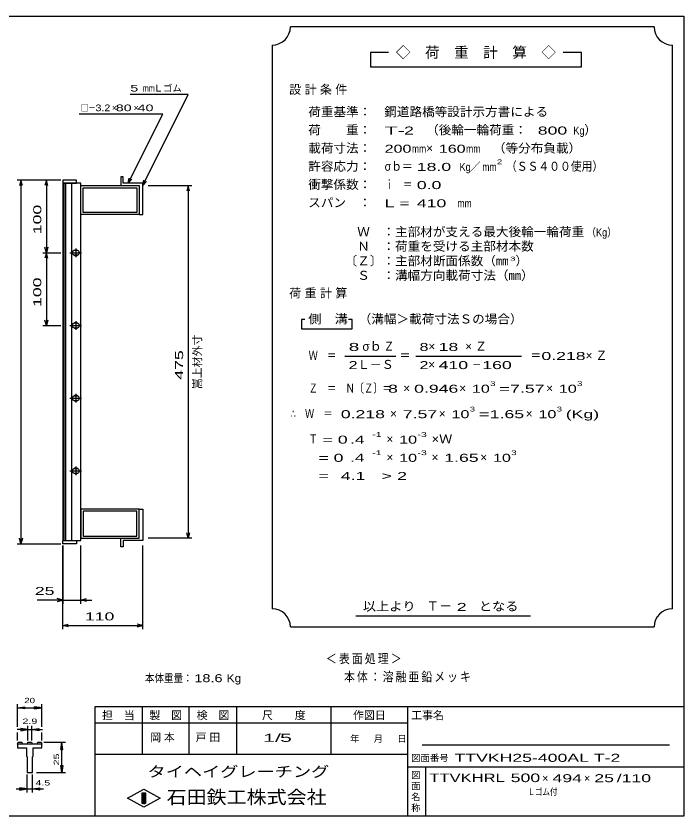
# Model space of a CAD drawing. Units: millimetres, scale not verified. Extents: x -910 to 866, y -641 to 527.
# Drawn here: x -53 to 866, y -573 to 527 of the extents above; entities that cross this region are included whole.
import ezdxf
from ezdxf.enums import TextEntityAlignment as Align

# ---------------------------------------------------------------- set-up
doc = ezdxf.new("R2010")
doc.units = ezdxf.units.MM
doc.header["$LTSCALE"] = 5
for name, color, linetype, lineweight in [('0_2', 150, 'Continuous', 25), ('16', 3, 'Continuous', 25), ('22', 2, 'Continuous', 25), ('32', 4, 'Continuous', 25)]:
    doc.layers.add(name, color=color, linetype=linetype, lineweight=lineweight)
doc.styles.add('ベクトル', font='')
doc.styles.get('ベクトル').set_extended_font_data('ベクトル')

msp = doc.modelspace()

# ---------------------------------------------------------------- linework, layer by layer
at = {"layer": '0_2'}
for p, q in [((-864.5, 526.75), (865.5, 526.75)), ((865.5, 526.75), (865.5, -573.25)), ((865.5, -423.25), (55.5, -423.25)), ((55.5, -423.25), (55.5, -573.25)), ((120.5, -423.25), (120.5, -488.25)), ((185.5, -488.25), (185.5, -423.25)), ((250.5, -423.25), (250.5, -488.25)), ((380.5, -488.25), (380.5, -423.25)), ((485.5, -423.25), (485.5, -573.25)), ((485.5, -445.75), (55.5, -445.75)), ((845.5, -475.75), (505.5, -475.75)), ((55.5, -488.25), (485.5, -488.25)), ((485.5, -505.75), (865.5, -505.75)), ((510.5, -573.25), (510.5, -505.75)), ((100.5, -548.75), (123, -536.25)), ((123, -536.25), (145.5, -548.75)), ((123, -561.25), (100.5, -548.75)), ((120.5, -541.25), (125.5, -541.25)), ((120.5, -556.25), (120.5, -541.25)), ((120.5, -541.25), (121.5, -541.25)), ((121.5, -541.25), (121.5, -556.25)), ((122.5, -556.25), (122.5, -541.25)), ((122.5, -541.25), (123.5, -541.25)), ((145.5, -548.75), (123, -561.25)), ((123.5, -541.25), (123.5, -556.25)), ((124.5, -556.25), (124.5, -541.25)), ((124.5, -541.25), (125.5, -541.25)), ((125.5, -541.25), (125.5, -556.25)), ((125.5, -541.25), (125.5, -556.25)), ((125.5, -556.25), (120.5, -556.25)), ((121.5, -556.25), (122.5, -556.25)), ((123.5, -556.25), (124.5, -556.25)), ((865.5, -573.25), (-864.5, -573.25))]:
    msp.add_line(p, q, dxfattribs=at)
at = {"layer": '16'}
for p, q in [((30.5, 301.199), (11.5, 301.199)), ((11.5, 301.199), (11.5, 296.699)), ((30.5, 296.699), (30.5, 301.199)), ((94.5, 305.699), (91.5, 305.699)), ((91.5, 305.699), (91.5, 293.699)), ((94.5, 296.699), (94.5, 305.699)), ((11.5, 296.699), (30.5, 296.699)), ((11.5, 296.699), (11.5, -194.301)), ((36.5, 296.699), (11.5, 296.699)), ((13, 296.699), (13, -194.301)), ((16, -194.301), (16, 296.699)), ((23.5, 296.699), (23.5, -194.301)), ((36.5, -194.301), (36.5, 296.699)), ((36.5, 293.699), (116.5, 293.699)), ((36.5, 253.699), (36.5, 293.699)), ((39.5, 290.699), (113.5, 290.699)), ((39.5, 256.699), (39.5, 290.699)), ((91.5, 293.699), (116.5, 293.699)), ((121.5, 296.699), (94.5, 296.699)), ((113.5, 290.699), (113.5, 256.699)), ((116.5, 293.699), (116.5, 253.699)), ((116.5, 293.699), (116.5, 253.699)), ((121.5, 253.699), (121.5, 296.699)), ((116.5, 253.699), (36.5, 253.699)), ((113.5, 256.699), (39.5, 256.699)), ((116.5, 253.699), (121.5, 253.699)), ((21.5, 201.199), (37.5, 201.199)), ((31.5, 204.199), (27.5, 204.199)), ((27.5, 198.199), (31.5, 198.199)), ((29.5, 207.199), (29.5, 195.199)), ((21.5, 101.199), (37.5, 101.199)), ((31.5, 104.199), (27.5, 104.199)), ((29.5, 107.199), (29.5, 95.199)), ((27.5, 98.199), (31.5, 98.199)), ((21.5, 1.199), (37.5, 1.199)), ((31.5, 4.199), (27.5, 4.199)), ((29.5, 7.199), (29.5, -4.801)), ((27.5, -1.801), (31.5, -1.801)), ((21.5, -98.801), (37.5, -98.801)), ((31.5, -95.801), (27.5, -95.801)), ((29.5, -92.801), (29.5, -104.801)), ((27.5, -101.801), (31.5, -101.801)), ((116.5, -151.301), (36.5, -151.301)), ((36.5, -151.301), (36.5, -191.301)), ((116.5, -191.301), (116.5, -151.301)), ((116.5, -151.301), (121.5, -151.301)), ((116.5, -191.301), (116.5, -151.301)), ((121.5, -151.301), (121.5, -194.301)), ((113.5, -154.301), (39.5, -154.301)), ((39.5, -154.301), (39.5, -188.301)), ((113.5, -188.301), (113.5, -154.301)), ((11.5, -194.301), (30.5, -194.301)), ((11.5, -198.801), (11.5, -194.301)), ((11.5, -194.301), (36.5, -194.301)), ((30.5, -194.301), (30.5, -198.801)), ((36.5, -191.301), (116.5, -191.301)), ((39.5, -188.301), (113.5, -188.301)), ((91.5, -203.301), (91.5, -191.301)), ((91.5, -191.301), (116.5, -191.301)), ((121.5, -194.301), (94.5, -194.301)), ((94.5, -194.301), (94.5, -203.301)), ((30.5, -198.801), (11.5, -198.801)), ((94.5, -203.301), (91.5, -203.301))]:
    msp.add_line(p, q, dxfattribs=at)
for centre, radius, start, end in [((27.5, 201.199), 3, 90, 270), ((29.5, 201.199), 4, 46.6, 133.4), ((29.5, 201.199), 4, 226.6, 313.4), ((31.5, 201.199), 3, 270, 90), ((27.5, 101.199), 3, 90, 270), ((29.5, 101.199), 4, 46.6, 133.4), ((31.5, 101.199), 3, 270, 90), ((29.5, 101.199), 4, 226.6, 313.4), ((27.5, 1.199), 3, 90, 270), ((29.5, 1.199), 4, 46.6, 133.4), ((31.5, 1.199), 3, 270, 90), ((29.5, 1.199), 4, 226.6, 313.4), ((27.5, -98.801), 3, 90, 270), ((29.5, -98.801), 4, 46.6, 133.4), ((31.5, -98.801), 3, 270, 90), ((29.5, -98.801), 4, 226.6, 313.4)]:
    msp.add_arc(centre, radius, start, end, dxfattribs=at)
at = {"layer": '22', "color": 4}
for p, q in [((824.5, 511.75), (324.5, 511.75)), ((299.5, 486.75), (299.5, -288.25)), ((849.5, -288.25), (849.5, 486.75)), ((459.5, 476.75), (434.5, 476.75)), ((434.5, 476.75), (434.5, 456.75)), ((724.5, 476.75), (699.5, 476.75)), ((724.5, 456.75), (724.5, 476.75)), ((434.5, 456.75), (724.5, 456.75)), ((184, 418.699), (104, 418.699)), ((121.5, 293.699), (184, 418.699)), ((149, 391.699), (34, 391.699)), ((101.5, 296.699), (149, 391.699)), ((9, 301.199), (-51, 301.199)), ((-46, 301.199), (-48, 293.699)), ((-44, 293.699), (-46, 301.199)), ((-46, 301.199), (-46, -198.801)), ((9, 301.199), (-16, 301.199)), ((-11, 301.199), (-13, 293.699)), ((-9, 293.699), (-11, 301.199)), ((-11, 301.199), (-11, 201.199)), ((101.5, 296.699), (103, 303.999)), ((101.5, 296.699), (106.5, 302.199)), ((121.5, 293.699), (123, 300.999)), ((121.5, 293.699), (126.5, 299.199)), ((129, 293.699), (189, 293.699)), ((184, 293.699), (182, 286.199)), ((186, 286.199), (184, 293.699)), ((184, 293.699), (184, -191.301)), ((-16, 201.199), (9, 201.199)), ((-11, 201.199), (-13, 208.699)), ((-11, 201.199), (-13, 193.699)), ((-9, 208.699), (-11, 201.199)), ((-9, 193.699), (-11, 201.199)), ((-11, 201.199), (-11, 101.199)), ((-16, 101.199), (9, 101.199)), ((-11, 101.199), (-13, 108.699)), ((-9, 108.699), (-11, 101.199)), ((344.5, 109.25), (339.5, 109.25)), ((339.5, 109.25), (339.5, 96.75)), ((409.5, 109.25), (404.5, 109.25)), ((409.5, 96.75), (409.5, 109.25)), ((339.5, 96.75), (409.5, 96.75)), ((399.5, 59.25), (469.5, 59.25)), ((497, 59.25), (642, 59.25)), ((184, -191.301), (182, -183.801)), ((186, -183.801), (184, -191.301)), ((-46, -198.801), (-48, -191.301)), ((-44, -191.301), (-46, -198.801)), ((189, -191.301), (129, -191.301)), ((-51, -198.801), (9, -198.801)), ((11.5, -201.301), (11.5, -281.301)), ((11.5, -316.301), (11.5, -201.301)), ((36.5, -281.301), (36.5, -201.301)), ((121.5, -316.301), (121.5, -201.301)), ((11.5, -276.301), (4, -274.301)), ((36.5, -276.301), (44, -274.301)), ((11.5, -276.301), (-23.5, -276.301)), ((4, -278.301), (11.5, -276.301)), ((11.5, -276.301), (36.5, -276.301)), ((44, -278.301), (36.5, -276.301)), ((36.5, -276.301), (51.5, -276.301)), ((414.5, -298.25), (654.5, -298.25)), ((11.5, -311.301), (19, -309.301)), ((19, -313.301), (11.5, -311.301)), ((11.5, -311.301), (121.5, -311.301)), ((121.5, -311.301), (114, -309.301)), ((114, -313.301), (121.5, -311.301)), ((324.5, -313.25), (824.5, -313.25))]:
    msp.add_line(p, q, dxfattribs=at)
for centre, start, end in [((299.5, 511.75), 270, 0), ((849.5, 511.75), 180, 270), ((299.5, -313.25), 0, 90), ((849.5, -313.25), 90, 180)]:
    msp.add_arc(centre, 25, start, end, dxfattribs=at)
at = {"layer": '32'}
for p, q in [((-50.5, -450.435), (-50.5, -419.435)), ((-50.5, -424.435), (-40.5, -422.935)), ((-40.5, -425.935), (-50.5, -424.435)), ((-50.5, -424.435), (-17.167, -424.435)), ((-40.5, -425.935), (-40.5, -422.935)), ((-17.167, -424.435), (-27.167, -422.935)), ((-27.167, -425.935), (-27.167, -422.935)), ((-27.167, -425.935), (-17.167, -424.435)), ((-17.167, -450.435), (-17.167, -419.435)), ((-36.25, -469.435), (-36.25, -449.435)), ((-31.417, -449.435), (-31.417, -469.435)), ((-36.25, -454.435), (-51.25, -454.435)), ((-50.5, -469.435), (-50.5, -458.435)), ((-36.25, -454.435), (-46.25, -452.935)), ((-46.25, -452.935), (-46.25, -455.935)), ((-46.25, -455.935), (-36.25, -454.435)), ((-36.25, -454.435), (-31.417, -454.435)), ((-31.417, -454.435), (-21.417, -452.935)), ((-21.417, -455.935), (-31.417, -454.435)), ((-31.417, -454.435), (-16.417, -454.435)), ((-21.417, -452.935), (-21.417, -455.935)), ((-17.167, -469.435), (-17.167, -458.435)), ((-50.5, -474.435), (-49.667, -471.935)), ((-49.667, -471.935), (-44.833, -471.935)), ((-44.833, -471.935), (-44, -474.435)), ((-37.083, -474.435), (-36.25, -471.935)), ((-36.25, -471.935), (-31.417, -471.935)), ((-31.417, -471.935), (-30.583, -474.435)), ((-23.667, -474.435), (-22.833, -471.935)), ((-22.833, -471.935), (-18, -471.935)), ((-18, -471.935), (-17.167, -474.435)), ((-14.667, -471.935), (15.333, -471.935)), ((8.833, -481.935), (10.333, -471.935)), ((11.833, -481.935), (10.333, -471.935)), ((10.333, -513.602), (10.333, -471.935)), ((-50.5, -474.435), (-50.5, -479.435)), ((-17.167, -474.435), (-50.5, -474.435)), ((-50.5, -479.435), (-38.417, -479.435)), ((-38.417, -479.435), (-38.417, -491.102)), ((-29.25, -491.102), (-29.25, -479.435)), ((-29.25, -479.435), (-17.167, -479.435)), ((-17.167, -479.435), (-17.167, -474.435)), ((8.833, -481.935), (11.833, -481.935)), ((-38.417, -491.102), (-37.583, -491.935)), ((-37.583, -491.935), (-37.583, -513.602)), ((-30.083, -491.935), (-29.25, -491.102)), ((-30.083, -513.602), (-30.083, -491.935)), ((10.333, -513.602), (8.833, -503.602)), ((8.833, -503.602), (11.833, -503.602)), ((11.833, -503.602), (10.333, -513.602)), ((-37.583, -513.602), (-30.083, -513.602)), ((-37.583, -541.102), (-37.583, -516.102)), ((-30.083, -541.102), (-30.083, -516.102)), ((-24.667, -513.602), (15.333, -513.602)), ((-52.583, -536.102), (-37.583, -536.102)), ((-37.583, -536.102), (-47.583, -534.602)), ((-47.583, -537.602), (-47.583, -534.602)), ((-47.583, -537.602), (-37.583, -536.102)), ((-37.583, -536.102), (-30.083, -536.102)), ((-30.083, -536.102), (-20.083, -534.602)), ((-20.083, -537.602), (-30.083, -536.102)), ((-30.083, -536.102), (-15.083, -536.102)), ((-20.083, -537.602), (-20.083, -534.602))]:
    msp.add_line(p, q, dxfattribs=at)

# ---------------------------------------------------------------- texts
at = {"layer": '0_2', "style": 'ベクトル'}
for s, height, p in [('担\u3000当', 11, (65.5, -434.75)), ('製\u3000図', 11, (130.5, -434.75)), ('検\u3000図', 11, (195.5, -434.75)), ('尺\u3000\u3000度', 11, (285.5, -434.75)), ('作図日', 11, (410.5, -434.75)), ('工事名', 11, (490.5, -434.75)), ('年', 9.164, (406.5, -467)), ('月', 9.164, (439, -467)), ('日', 9.164, (471.5, -467)), ('図面番号', 9.164, (490.5, -493.5)), ('図', 9.164, (490.5, -517)), ('面', 9.164, (490.5, -532)), ('名', 9.164, (490.5, -547)), ('称', 9.164, (490.5, -562))]:
    msp.add_text(s, height=height, dxfattribs=at).set_placement(p, align=Align.MIDDLE_LEFT)
at = {"layer": '0_2', "color": 222, "style": 'ベクトル'}
for s, height, width, p in [('タイヘイグレーチング', 14.66, 1.25, (128, -512.25)), ('石田鉄工株式会社', 18.33, 1.1, (154.25, -547.25))]:
    msp.add_text(s, height=height, dxfattribs=dict(at, width=width)).set_placement(p, align=Align.MIDDLE_LEFT)
at = {"layer": '22', "style": 'ベクトル'}
for s, height, p in [('◇\u3000荷\u3000重\u3000計\u3000算\u3000◇', 14.66, (469.5, 476.75)), ('Ｌゴム', 9.164, (136.5, 427.449)), ('×', 9.164, (79, 400.449)), ('×', 9.164, (109, 400.449)), ('）', 12.1, (728.5, 370)), ('×', 12.1, (511, 345)), ('／', 11, (570.75, 319.25)), ('）', 12.1, (634, 190)), ('σｂ', 12.1, (423.5, 72.5)), ('×', 12.1, (514, 72.5)), ('Ｌ－Ｓ', 12.1, (417, 47.5)), ('×', 12.1, (514, 47.5)), ('×', 12.1, (479.5, 15)), ('×', 12.1, (556.5, 15)), ('×', 12.1, (676, 15)), ('×', 12.1, (461.5, -20)), ('×', 12.1, (528.5, -20)), ('×', 12.1, (648, -20)), ('×', 12.1, (456.5, -55)), ('×', 12.1, (456.5, -80)), ('×', 12.1, (518.5, -80)), ('×', 12.1, (585.5, -80)), ('Ｔ－', 12.83, (511.5, -284.5)), ('×', 11, (670.5, -521.25)), ('×', 11, (728, -521.25))]:
    msp.add_text(s, height=height, dxfattribs=at).set_placement(p, align=Align.MIDDLE_LEFT)
for s, height, width, p in [(' 5 ', 9.164, 1.6, (99, 427.449)), ('mm', 9.164, 0.75, (121.5, 427.449)), ('□－', 9.164, 0.8, (36.5, 400.449)), ('3.2', 9.164, 1.2, (56.5, 400.449)), (' 80 ', 9.164, 1.6, (79, 400.449)), (' 40 ', 9.164, 1.6, (109, 400.449)), ('荷重基準：\u3000', 12.1, 1.05, (349, 395)), ('鋼道路橋等設計示方書による', 12.1, 1.05, (453.5, 395)), ('荷\u3000\u3000重：\u3000', 12.1, 1.05, (349, 370)), ('T-', 11, 2, (454, 369.25)), (' 2 ', 11, 1.65, (474, 369.25)), ('（後輪一輪荷重：', 12.1, 1.05, (511, 370)), ('  800', 11, 1.65, (651, 369.25)), ('Kg', 11, 0.85, (713.5, 369.25)), ('載荷寸法：\u3000', 12.1, 1.05, (349, 345)), ('\u3000（等分布負載）', 12.1, 1.05, (585.5, 345)), ('200', 11, 1.5, (454, 344.25)), ('mm', 11, 0.8, (491.5, 344.25)), ('160', 11, 1.5, (528.5, 344.25)), ('mm', 11, 0.8, (566, 344.25)), ('許容応力：\u3000', 12.1, 1.05, (349, 320)), ('σｂ＝', 12.1, 0.9, (454, 320)), (' 18.0', 11, 1.65, (491.5, 319.25)), ('Kg', 11, 0.85, (557, 319.25)), ('mm', 11, 0.8, (588.25, 319.25)), ('2', 6.598, 1.5, (608.25, 326.25)), ('（ＳＳ４００使用）', 12.1, 0.9, (620.75, 320)), ('衝撃係数：\u3000', 12.1, 1.05, (349, 295)), ('ｉ\u3000＝', 12.1, 0.75, (454, 295)), (' 0.0', 11, 1.65, (491.5, 294.25)), ('スパン\u3000：\u3000', 12.1, 1.05, (349, 270)), ('L =', 11, 1.65, (454, 269.25)), (' 410 ', 11, 1.65, (491.5, 269.25)), ('mm', 11, 0.8, (554, 269.25)), ('\u3000Ｗ\u3000：主部材が支える最大後輪一輪荷重', 12.1, 1.05, (399, 230)), ('（Kg）', 11, 0.85, (731.5, 229.25)), ('\u3000Ｎ\u3000：荷重を受ける主部材本数', 12.1, 1.05, (399, 210)), ('〔Ｚ〕：主部材断面係数（㎜', 12.1, 1.05, (399, 190)), ('3', 5.499, 1.8, (626.5, 193)), ('\u3000Ｓ\u3000：溝幅方向載荷寸法（㎜）', 12.1, 1.05, (399, 170)), ('側\u3000溝', 12.1, 1.1, (349, 110)), ('\u3000（溝幅＞載荷寸法Ｓの場合）', 12.1, 1.05, (401, 110)), ('8', 11, 1.8, (404.5, 71.75)), ('Ｚ', 12.1, 0.9, (452.5, 72.5)), ('8', 11, 1.5, (502, 71.75)), (' 18 ', 11, 1.65, (521.5, 71.75)), ('Ｗ\u3000＝', 12.1, 0.75, (349.5, 60)), ('＝', 12.1, 0.9, (474.5, 60)), ('＝', 12.1, 0.9, (654.5, 60)), ('0.218', 11, 1.65, (669.5, 59.25)), ('2', 11, 1.5, (404.5, 46.75)), ('2', 11, 1.5, (502, 46.75)), (' 410 ', 11, 1.65, (521.5, 46.75)), ('－', 12.1, 0.75, (574, 47.5)), (' 160 ', 11, 1.65, (581.5, 46.75)), ('Ｚ\u3000＝\u3000Ｎ〔Ｚ〕＝', 12.1, 0.75, (349.5, 15)), ('3', 6.598, 1.5, (599, 21.25)), ('3', 6.598, 1.5, (718.5, 21.25)), (' 8 ', 11, 1.65, (452, 14.25)), ('0.946', 11, 1.65, (494.5, 14.25)), ('10', 11, 1.5, (574, 14.25)), ('=', 11, 1.7, (611.5, 14.25)), ('7.57', 11, 1.65, (626.5, 14.25)), ('10', 11, 1.5, (693.5, 14.25)), ('3', 6.598, 1.5, (571, -13.75)), ('3', 6.598, 1.5, (690.5, -13.75)), ('∴\u3000Ｗ\u3000＝', 12.1, 0.75, (324.5, -20)), (' 0.218', 11, 1.65, (387, -20.75)), ('7.57', 11, 1.65, (479, -20.75)), ('10', 11, 1.5, (546, -20.75)), ('=', 11, 1.7, (583.5, -20.75)), ('1.65', 11, 1.65, (598.5, -20.75)), ('10', 11, 1.5, (665.5, -20.75)), ('(Kg)', 11, 1.65, (703, -20.75)), ('Ｔ', 12.1, 0.75, (349.5, -55)), (' = 0', 11, 1.65, (362, -55.75)), (' .4 ', 11, 1.65, (399.5, -55.75)), ('-1', 6.598, 1.65, (437, -48.75)), ('10', 11, 1.5, (474, -55.75)), ('-3', 6.598, 1.65, (499, -48.75)), ('×Ｗ', 12.1, 1.1, (518.5, -55)), ('  = 0', 11, 1.65, (349.5, -80.75)), (' .4 ', 11, 1.65, (399.5, -80.75)), ('-1', 6.598, 1.65, (437, -73.75)), ('10', 11, 1.5, (474, -80.75)), ('-3', 6.598, 1.65, (499, -73.75)), ('1.65', 11, 1.65, (536, -80.75)), ('10', 11, 1.5, (603, -80.75)), ('3', 6.598, 1.5, (628, -73.75)), ('  =', 11, 1.65, (349.5, -105.75)), (' 4.1', 11, 1.65, (387, -105.75)), ('>', 11, 1.7, (449.5, -105.75)), (' 2 ', 11, 1.65, (464.5, -105.75)), (' 25 ', 11, 1.65, (-33.5, -263.801)), ('以上より\u3000', 12.1, 1.1, (424, -285)), (' 2 ', 11, 1.65, (546.5, -285.75)), ('となる', 12.1, 1.1, (583.5, -285)), (' 110 ', 11, 1.65, (35.25, -298.801)), ('本体重量：', 11, 0.85, (124.5, -383.75)), (' 18.6', 11, 1.35, (187, -383.75)), ('Kg', 11, 1.1, (237, -383.75)), ('1/', 11, 2, (287, -465.75)), (' 5 ', 11, 2, (302, -465.75)), ('TTVKH25-400AL T-2                        ', 11, 1.65, (550, -493.25)), ('TTVKHRL', 11.73, 1.45, (515.5, -520.75)), (' 500 ', 11.73, 1.55, (620.5, -520.75)), (' 494 ', 11, 1.65, (678, -521.25)), (' 25 ', 11, 1.65, (735.5, -521.25)), ('/', 11, 1.65, (773, -521.25)), (' 110 ', 11, 1.65, (773, -521.25)), ('Ｌゴム付', 9.164, 0.8, (650.5, -540))]:
    msp.add_text(s, height=height, dxfattribs=dict(at, width=width)).set_placement(p, align=Align.MIDDLE_LEFT)
at = {"layer": '22', "style": 'ベクトル', "width": 1.65}
for s, p in [(' 100 ', (-23.5, 219.949)), (' 100 ', (-23.5, 119.949)), (' 475 ', (171.5, 19.949))]:
    msp.add_text(s, height=11, rotation=90, dxfattribs=at).set_placement(p, align=Align.MIDDLE_LEFT)
at = {"layer": '22', "style": 'ベクトル'}
msp.add_text('嵩上材外寸', height=11, rotation=90, dxfattribs=at).set_placement((196.5, 13.699), align=Align.MIDDLE_LEFT)
at = {"layer": '22', "attachment_point": 4, "style": 'ベクトル'}
for s, insert, char_height in [('\\T1.28;設計条件', (322.75, 425), 12.1), ('\\T1.28;荷重計算', (322.75, 145), 12.1), ('\\T1.42;×Ｚ', (564.75, 72.5), 12.1), ('\\T1.42;×Ｚ', (730.25, 60), 12.1), ('\\T1.2;\\W0.85;＜表面処理＞', (373.25, -357.5), 12.83), ('\\T1.19;\\W0.85;本体：溶融亜鉛メッキ', (398.25, -382.5), 12.83), ('\\T1.25;岡本\u3000', (131.75, -465.75), 11), ('\\T1.25;戸田\u3000', (194.25, -465.75), 11)]:
    msp.add_mtext(s, dxfattribs=dict(at, insert=insert, char_height=char_height))
at = {"layer": '32', "color": 2, "style": 'ベクトル'}
for s, width, p in [('20', 1.35, (-41.333, -414.435)), ('2.9', 1.5, (-43.833, -442.935)), (' 4.5 ', 1.5, (-30.083, -527.602))]:
    msp.add_text(s, height=7.331, dxfattribs=dict(at, width=width)).set_placement(p, align=Align.MIDDLE_LEFT)
at = {"layer": '32', "color": 2, "style": 'ベクトル', "width": 1.5}
msp.add_text(' 25 ', height=7.331, rotation=90, dxfattribs=at).set_placement((2.833, -507.768), align=Align.MIDDLE_LEFT)

doc.saveas('drawing.dxf')
